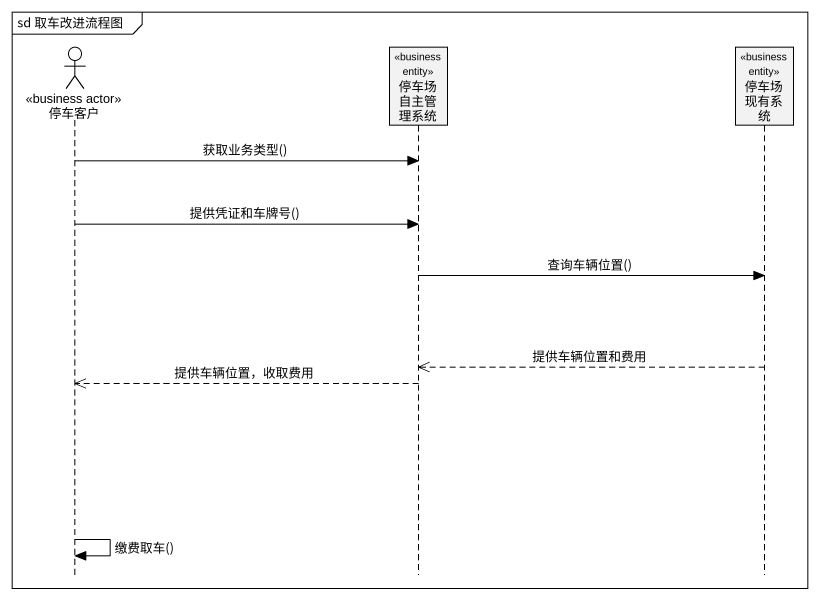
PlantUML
@startuml
mainframe sd 取车改进流程图
hide footbox
actor 停车客户 <<business actor>>
participant 停车场自主管理系统 <<business entity>>
participant 停车场现有系统 <<business entity>>

停车客户 -> 停车场自主管理系统 : 获取业务类型()
停车客户 -> 停车场自主管理系统 : 提供凭证和车牌号()
停车场自主管理系统 -> 停车场现有系统 : 查询车辆位置()
停车场现有系统 -->> 停车场自主管理系统 : 提供车辆位置和费用
停车场自主管理系统 -->> 停车客户 : 提供车辆位置，收取费用
停车客户 -> 停车客户 : 缴费取车()
@enduml
